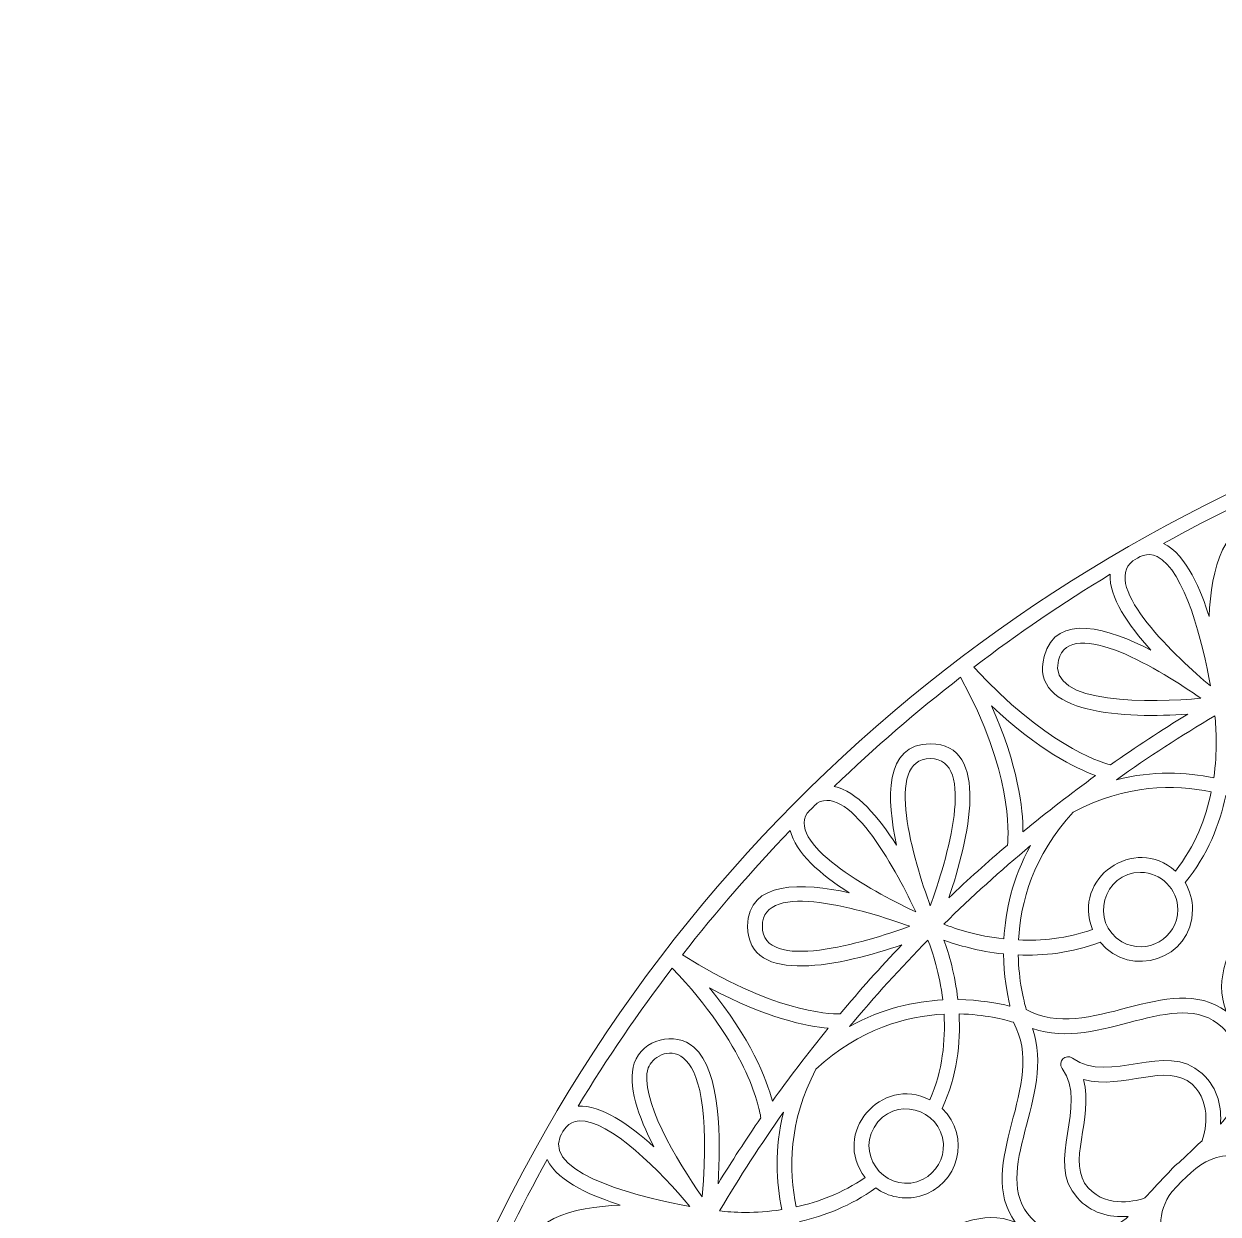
# Model space of a CAD drawing. Header units: inches. Extents: x -25 to 3711, y -26 to 945.
# Drawn here: x -24.9 to 298.4, y 622.4 to 944.8 of the extents above; entities that cross this region are included whole.
import ezdxf

# ---------------------------------------------------------------- set-up
doc = ezdxf.new("R2010")
doc.units = ezdxf.units.IN
doc.header["$MEASUREMENT"] = 0
doc.layers.add('_U+0421_U+043B_U+043E_U+0439 1', color=7, linetype='Continuous')

# ---------------------------------------------------------------- blocks, each defined once
blk = doc.blocks.new('block 2')
at = {"layer": '_U+0421_U+043B_U+043E_U+0439 1', "lineweight": 0}
for points, knots in [([(750.52, 771.98), (750.4, 772.1), (750.34, 772.18), (750.07, 772.33), (525.97, 944.79), (201.88, 855.08), (93.56, 598.99), (-24.91, 318.93), (179.57, 3), (488.84, 3), (892.5, 3), (1078.2, 519.12), (750.52, 771.98)], [0, 0, 0, 0, 1, 1, 1, 2, 2, 2, 3, 3, 3, 4, 4, 4, 4]), ([(324.41, 823.9), (331.3, 795.87), (326.28, 780.03), (324.98, 776.67), (318.56, 773.61), (312.23, 770.39), (306.01, 766.99), (315.24, 780.74), (327.8, 804.2), (311.86, 808.47), (299.76, 811.71), (296.53, 796.87), (295.96, 784.29), (293.86, 790.92), (289.91, 801.04), (283.65, 804.1), (296.83, 811.39), (310.43, 818.01), (324.41, 823.9)], [0, 0, 0, 0, 1, 1, 1, 2, 2, 2, 3, 3, 3, 4, 4, 4, 5, 5, 5, 6, 6, 6, 6]), ([(275.29, 799.34), (276.91, 800.29), (279, 801.94), (281.91, 800.5), (289.38, 796.81), (294.26, 777.14), (296.3, 765.5), (287.61, 772.77), (266.46, 792.38), (275.29, 799.34)], [0, 0, 0, 0, 1, 1, 1, 2, 2, 2, 3, 3, 3, 3]), ([(269.19, 795.72), (268.79, 789.55), (274.05, 781.91), (280.19, 775.19), (269.02, 780.98), (254.55, 785.61), (251.3, 773.5), (247.02, 757.53), (273.75, 756.72), (290.16, 757.83), (283.05, 753.49), (276.08, 748.92), (269.27, 744.11), (265.9, 744.99), (251.39, 749.78), (232.27, 770.6), (244.11, 779.59), (256.43, 787.98), (269.19, 795.72)], [0, 0, 0, 0, 1, 1, 1, 2, 2, 2, 3, 3, 3, 4, 4, 4, 5, 5, 5, 6, 6, 6, 6]), ([(293.72, 762.14), (281.04, 761.01), (251.86, 760.12), (255.17, 772.47), (258.48, 784.82), (283.3, 769.45), (293.72, 762.14)], [0, 0, 0, 0, 1, 1, 1, 2, 2, 2, 2]), ([(228.67, 767.83), (242.64, 742.36), (241.72, 725.74), (241.35, 722.4), (235.95, 717.78), (230.65, 713.02), (225.48, 708.09), (230.83, 723.67), (237.04, 749.83), (220.46, 749.83), (207.93, 749.83), (208.65, 734.66), (211.35, 722.37), (206.48, 729.99), (200.51, 737), (194.49, 738.28), (205.34, 748.72), (216.76, 758.58), (228.67, 767.83)], [0, 0, 0, 0, 1, 1, 1, 2, 2, 2, 3, 3, 3, 4, 4, 4, 5, 5, 5, 6, 6, 6, 6]), ([(245.55, 725.95), (245.56, 732.13), (244.33, 743.89), (237.04, 760.06), (249.78, 748.07), (259.89, 743.15), (265.22, 741.2), (258.55, 736.36), (252.07, 731.36), (245.55, 725.95)], [0, 0, 0, 0, 1, 1, 1, 2, 2, 2, 3, 3, 3, 3]), ([(297.2, 740.56), (289.76, 742.13), (280.72, 742.6), (270.84, 740.1), (279.47, 746.22), (288.37, 751.99), (297.51, 757.39), (297.88, 753.94), (298.23, 747.76), (297.2, 740.56)], [0, 0, 0, 0, 1, 1, 1, 2, 2, 2, 3, 3, 3, 3]), ([(220.46, 745.83), (233.21, 745.83), (224.86, 717.98), (220.46, 705.92), (216.05, 717.98), (207.7, 745.83), (220.46, 745.83)], [0, 0, 0, 0, 1, 1, 1, 2, 2, 2, 2]), ([(187.14, 731.04), (188.03, 731.94), (188.93, 732.84), (189.83, 733.73), (198.83, 739.19), (212.07, 713.93), (216.54, 704.3), (206.95, 708.76), (181.59, 722.01), (187.14, 731.04)], [0, 0, 0, 0, 1, 1, 1, 2, 2, 2, 3, 3, 3, 3]), ([(296.53, 736.77), (295.08, 729.77), (292.21, 722.15), (286.82, 715.34), (275.78, 725.3), (258.7, 713.34), (264.4, 699.55), (257.37, 697.07), (250.48, 696.41), (244.36, 696.68), (244.89, 706.87), (248.32, 719.54), (259.18, 731.32), (273.5, 738.84), (286.6, 738.9), (296.53, 736.77)], [0, 0, 0, 0, 1, 1, 1, 2, 2, 2, 3, 3, 3, 4, 4, 4, 5, 5, 5, 5]), ([(300.47, 735.78), (307.16, 733.83), (311.96, 731.12), (314.08, 729.77), (318.81, 711.29), (293.62, 695.16), (300.57, 677.36), (285.18, 688.68), (263.1, 668.54), (246.47, 677.87), (245.75, 680.25), (244.41, 685.62), (244.29, 692.62), (251.02, 692.35), (258.64, 693.14), (266.49, 696.05), (274.48, 686.12), (291.48, 691.32), (291.48, 704.91), (291.48, 707.54), (290.71, 710.1), (289.43, 712.21), (295.61, 719.73), (298.85, 728.11), (300.47, 735.78)], [0, 0, 0, 0, 1, 1, 1, 2, 2, 2, 3, 3, 3, 4, 4, 4, 5, 5, 5, 6, 6, 6, 7, 7, 7, 8, 8, 8, 8]), ([(318.62, 726.83), (334.57, 715.9), (359.28, 728.06), (368.31, 713.91), (375.67, 702.39), (365.05, 691.76), (362.52, 689.48), (362.07, 689.25), (361.61, 689.03), (361.15, 688.81), (362.5, 692.71), (363.11, 698.03), (359.82, 703.18), (352.62, 714.46), (334.88, 706.55), (327.02, 716.24), (325.59, 717.99), (322.79, 716.38), (323.6, 714.26), (328.05, 702.61), (312.34, 691.2), (318.5, 679.33), (321.34, 673.86), (326.29, 671.75), (330.36, 670.98), (329.97, 670.72), (329.59, 670.46), (329.2, 670.19), (326.37, 669.25), (311.4, 664.96), (304.97, 677.34), (297.22, 692.25), (320.12, 707.52), (318.62, 726.83)], [0, 0, 0, 0, 1, 1, 1, 2, 2, 2, 3, 3, 3, 4, 4, 4, 5, 5, 5, 6, 6, 6, 7, 7, 7, 8, 8, 8, 9, 9, 9, 10, 10, 10, 11, 11, 11, 11]), ([(182.57, 726.36), (183.85, 720.33), (190.86, 714.36), (198.48, 709.49), (186.19, 712.19), (171.01, 712.92), (171.01, 700.39), (171.01, 683.85), (196.98, 689.95), (212.75, 695.36), (206.96, 689.29), (201.4, 683.04), (196.04, 676.65), (192.7, 676.61), (177.4, 677.39), (153.38, 692.66), (162.52, 704.4), (172.27, 715.65), (182.57, 726.36)], [0, 0, 0, 0, 1, 1, 1, 2, 2, 2, 3, 3, 3, 4, 4, 4, 5, 5, 5, 6, 6, 6, 6]), ([(247.62, 722.23), (242.68, 713.36), (240.8, 704.54), (240.4, 696.98), (233.17, 697.77), (227.36, 699.7), (224.14, 700.97), (231.66, 708.37), (239.5, 715.47), (247.62, 722.23)], [0, 0, 0, 0, 1, 1, 1, 2, 2, 2, 3, 3, 3, 3]), ([(277.41, 714.98), (282.96, 714.98), (287.48, 710.42), (287.48, 704.91), (287.48, 697.17), (279.05, 692.3), (272.35, 696.22), (263.4, 701.44), (267.27, 714.98), (277.41, 714.98)], [0, 0, 0, 0, 1, 1, 1, 2, 2, 2, 3, 3, 3, 3]), ([(214.92, 700.39), (202.87, 695.99), (175.01, 687.62), (175.01, 700.39), (175.01, 713.18), (203.02, 704.73), (214.92, 700.39)], [0, 0, 0, 0, 1, 1, 1, 2, 2, 2, 2]), ([(223.85, 680.45), (216.29, 680.04), (207.48, 678.16), (198.61, 673.22), (205.36, 681.33), (212.45, 689.16), (219.85, 696.67), (221.1, 693.41), (223, 687.58), (223.85, 680.45)], [0, 0, 0, 0, 1, 1, 1, 2, 2, 2, 3, 3, 3, 3]), ([(227.94, 680.53), (227.18, 687.28), (225.5, 692.95), (224.16, 696.65), (227.84, 695.28), (233.49, 693.61), (240.31, 692.9), (240.38, 686.97), (241.28, 682.08), (242.05, 678.93), (242.03, 678.91), (241.93, 678.82), (241.91, 678.79), (238.76, 679.57), (233.87, 680.46), (227.94, 680.53)], [0, 0, 0, 0, 1, 1, 1, 2, 2, 2, 3, 3, 3, 4, 4, 4, 5, 5, 5, 5]), ([(150.61, 689.06), (170.59, 668.19), (174.08, 651.96), (174.61, 648.51), (170.58, 642.67), (166.71, 636.73), (163.01, 630.68), (163.8, 642.31), (163.82, 661.24), (156.5, 667.66), (151.42, 672.12), (142.51, 669.74), (140.34, 663.33), (138.36, 657.48), (141.46, 648.74), (145.65, 640.67), (138.92, 646.81), (131.28, 652.07), (125.12, 651.65), (132.96, 664.59), (141.48, 677.07), (150.61, 689.06)], [0, 0, 0, 0, 1, 1, 1, 2, 2, 2, 3, 3, 3, 4, 4, 4, 5, 5, 5, 6, 6, 6, 7, 7, 7, 7]), ([(177.74, 653.01), (176.15, 659), (171.9, 670.02), (160.71, 683.71), (176.14, 675.41), (187.19, 673.28), (192.84, 672.79), (187.27, 665.95), (181.76, 658.65), (177.74, 653.01)], [0, 0, 0, 0, 1, 1, 1, 2, 2, 2, 3, 3, 3, 3]), ([(248.12, 672.73), (266.37, 666.29), (287.05, 684.45), (299.45, 673.11), (309.37, 664.04), (302.34, 649.75), (299.02, 646.8), (299.35, 650.95), (298.62, 656.35), (294.03, 660.55), (284.16, 669.58), (269.07, 657.35), (258.97, 664.67), (257.14, 666), (254.84, 663.71), (256.17, 661.88), (263.49, 651.77), (251.26, 636.69), (260.29, 626.81), (263.92, 622.85), (268.78, 621.41), (274.04, 621.82), (271.65, 619.12), (257.27, 610.97), (247.74, 621.39), (236.39, 633.79), (254.56, 654.47), (248.12, 672.73)], [0, 0, 0, 0, 1, 1, 1, 2, 2, 2, 3, 3, 3, 4, 4, 4, 5, 5, 5, 6, 6, 6, 7, 7, 7, 8, 8, 8, 9, 9, 9, 9]), ([(224.19, 676.61), (224.61, 669.46), (223.81, 661.36), (220.36, 653.4), (207.17, 660.14), (193.68, 644.26), (202.81, 632.35), (196.65, 628.12), (190.17, 625.71), (184.18, 624.38), (182.06, 634.36), (182.09, 647.48), (189.53, 661.67), (201.42, 672.65), (214.05, 676.09), (224.19, 676.61)], [0, 0, 0, 0, 1, 1, 1, 2, 2, 2, 3, 3, 3, 4, 4, 4, 5, 5, 5, 5]), ([(205.72, 629.51), (209.04, 627.09), (213.46, 626.18), (217.62, 627.3), (228.22, 630.14), (231.59, 643.55), (223.7, 651.05), (227.73, 659.92), (228.69, 668.85), (228.27, 676.67), (235.23, 676.52), (240.57, 675.14), (242.97, 674.39), (252.32, 657.76), (232.16, 635.67), (243.49, 620.27), (225.69, 627.22), (209.57, 602.05), (191.09, 606.76), (189.78, 608.87), (187.1, 613.71), (185.17, 620.44), (191.74, 621.92), (198.9, 624.66), (205.72, 629.51)], [0, 0, 0, 0, 1, 1, 1, 2, 2, 2, 3, 3, 3, 4, 4, 4, 5, 5, 5, 6, 6, 6, 7, 7, 7, 8, 8, 8, 8]), ([(158.71, 627.12), (151.91, 636.8), (141.46, 654.15), (144.13, 662.05), (145.85, 667.13), (163, 675.66), (158.71, 627.12)], [0, 0, 0, 0, 1, 1, 1, 2, 2, 2, 2]), ([(261.95, 658.89), (272.71, 655.98), (284.61, 663.74), (291.33, 657.6), (297.12, 652.3), (294.67, 644.1), (294.03, 642.28), (291.45, 639.89), (288.02, 636.56), (287.52, 636.11), (287.28, 636.01), (287.05, 635.87), (286.85, 635.68), (286.82, 635.65), (278.57, 626.82), (278.57, 626.82), (276.8, 626.2), (268.51, 623.75), (263.25, 629.51), (257.1, 636.23), (264.86, 648.13), (261.95, 658.89)], [0, 0, 0, 0, 1, 1, 1, 2, 2, 2, 3, 3, 3, 4, 4, 4, 5, 5, 5, 6, 6, 6, 7, 7, 7, 7]), ([(205.26, 645.92), (210.41, 654.85), (223.49, 650.99), (224.03, 641.44), (224.25, 637.46), (222.07, 633.69), (218.51, 631.9), (209.53, 627.37), (200.32, 637.36), (205.26, 645.92)], [0, 0, 0, 0, 1, 1, 1, 2, 2, 2, 3, 3, 3, 3]), ([(180.75, 650.01), (178.24, 640.12), (178.71, 631.08), (180.28, 623.65), (173.02, 622.53), (166.85, 622.9), (163.43, 623.3), (168.84, 632.46), (174.62, 641.37), (180.75, 650.01)], [0, 0, 0, 0, 1, 1, 1, 2, 2, 2, 3, 3, 3, 3]), ([(120.26, 643.43), (121.24, 645.13), (122.23, 647.46), (125.38, 647.66), (133.68, 648.2), (147.76, 633.61), (155.35, 624.54), (144.1, 626.51), (115.94, 632.93), (120.26, 643.43)], [0, 0, 0, 0, 1, 1, 1, 2, 2, 2, 3, 3, 3, 3]), ([(326.37, 590.59), (327.91, 590.59), (328.88, 592.28), (328.08, 593.61), (327.95, 593.83), (315.58, 614.78), (322.49, 625.55), (329.39, 631.49), (335.95, 636.53), (342.75, 641.28), (328.36, 616.32), (357.33, 585.22), (379.78, 567.15), (373.28, 568.14), (365.84, 568.52), (357.52, 568.3), (362.26, 578.32), (351.22, 588.46), (341.66, 582.94), (331.67, 577.17), (335.8, 561.83), (347.33, 561.83), (349.1, 561.83), (350.88, 562.27), (352.54, 563.14), (352.31, 554.37), (352.78, 547.09), (353.7, 541.06), (335.63, 563.52), (304.52, 592.48), (279.56, 578.1), (283.94, 584.35), (288.6, 590.41), (293.51, 596.24), (304.59, 603.36), (325.28, 590.59), (326.37, 590.59)], [0, 0, 0, 0, 1, 1, 1, 2, 2, 2, 3, 3, 3, 4, 4, 4, 5, 5, 5, 6, 6, 6, 7, 7, 7, 8, 8, 8, 9, 9, 9, 10, 10, 10, 11, 11, 11, 12, 12, 12, 12]), ([(312.55, 635.71), (317.37, 633.68), (321.97, 633.36), (326.06, 633.9), (311.95, 622.48), (299.09, 609.75), (287.19, 595.1), (287.76, 599.23), (287.46, 603.88), (285.41, 608.76), (281.89, 617.17), (281.89, 622.87), (285.85, 628.49), (293.24, 636.12), (297.88, 641.86), (312.55, 635.71)], [0, 0, 0, 0, 1, 1, 1, 2, 2, 2, 3, 3, 3, 4, 4, 4, 5, 5, 5, 5]), ([(116.74, 637.19), (119.8, 630.95), (129.89, 627), (136.55, 624.88), (123.98, 624.32), (109.13, 621.09), (112.38, 608.98), (116.65, 593.03), (140.15, 605.63), (153.85, 614.83), (149.87, 607.54), (146.13, 600.09), (142.62, 592.51), (139.19, 591.59), (124.05, 588.54), (97.18, 597), (103.01, 610.79), (109.55, 624.19), (116.74, 637.19)], [0, 0, 0, 0, 1, 1, 1, 2, 2, 2, 3, 3, 3, 4, 4, 4, 5, 5, 5, 6, 6, 6, 6]), ([(250.65, 591.65), (250.39, 591.26), (250.13, 590.87), (249.87, 590.48), (249.09, 594.55), (246.97, 599.51), (241.52, 602.34), (229.64, 608.5), (218.23, 592.79), (206.58, 597.24), (204.47, 598.05), (202.85, 595.25), (204.6, 593.82), (214.28, 585.96), (206.38, 568.22), (217.66, 561.02), (222.09, 558.19), (227.07, 557.99), (232.04, 559.7), (231.81, 559.24), (231.59, 558.78), (231.36, 558.32), (229.08, 555.79), (218.45, 545.17), (206.93, 552.53), (192.77, 561.58), (204.96, 586.25), (194.01, 602.22), (213.29, 600.73), (228.61, 623.61), (243.5, 615.87), (255.88, 609.45), (251.59, 594.48), (250.65, 591.65)], [0, 0, 0, 0, 1, 1, 1, 2, 2, 2, 3, 3, 3, 4, 4, 4, 5, 5, 5, 6, 6, 6, 7, 7, 7, 8, 8, 8, 9, 9, 9, 10, 10, 10, 11, 11, 11, 11])]:
    blk.add_open_spline(points, degree=3, knots=knots, dxfattribs=at)

msp = doc.modelspace()

# ---------------------------------------------------------------- block references
at = {"layer": '_U+0421_U+043B_U+043E_U+0439 1'}
msp.add_blockref('block 2', (0, 0), dxfattribs=at)

doc.saveas('drawing.dxf')
